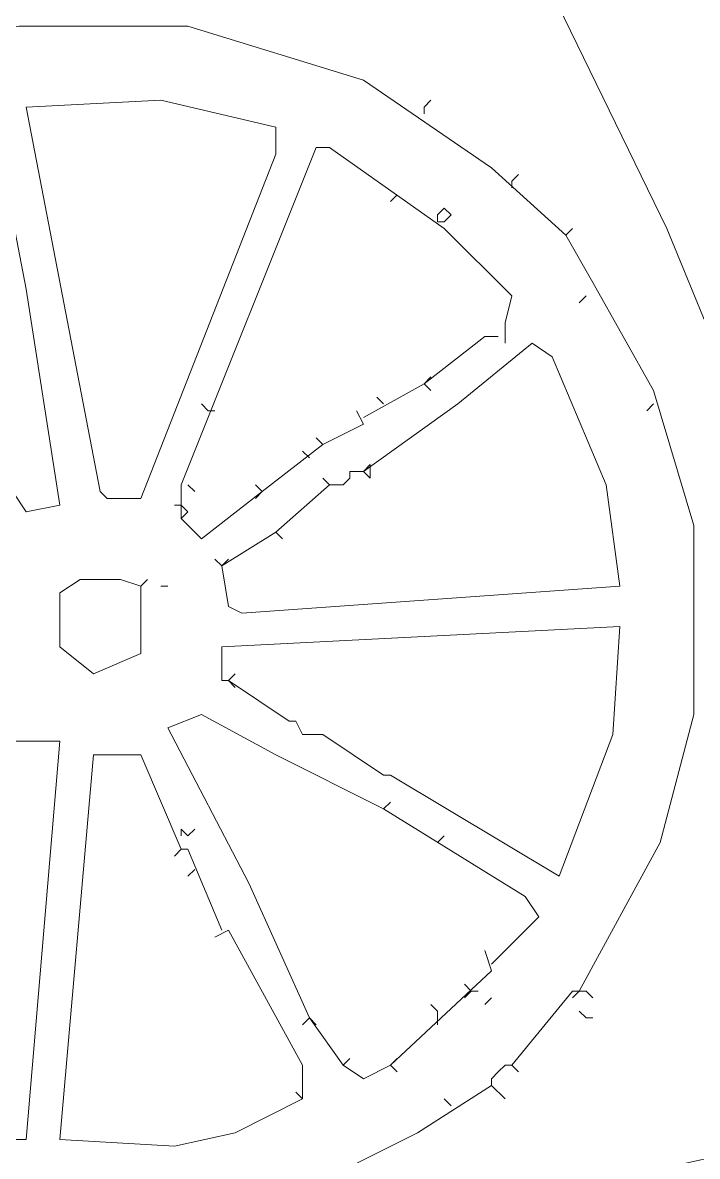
# Model space of a CAD drawing. Header units: millimetres. Extents: x -91 to 120, y -182 to 176.
# Drawn here: x 5.2 to 40.1, y -135.8 to -77.2 of the extents above; entities that cross this region are included whole.
import ezdxf

# ---------------------------------------------------------------- set-up
doc = ezdxf.new("R2010")
doc.units = ezdxf.units.MM
doc.header["$MEASUREMENT"] = 0
doc.layers.add('Katman 1', color=7, linetype='Continuous')

msp = doc.modelspace()

# ---------------------------------------------------------------- linework, layer by layer
at = {"layer": 'Katman 1', "lineweight": 9}
for points, knots in [([(60.1428, -132.5137), (60.1428, -132.5137), (59.7939, -130.0718), (59.7939, -130.0718), (59.7939, -130.0718), (59.7939, -130.0718), (65.3753, -127.6299), (65.3753, -127.6299), (65.3753, -127.6299), (65.3753, -127.6299), (65.7242, -124.1416), (65.7242, -124.1416), (65.7242, -124.1416), (65.7242, -124.1416), (67.8172, -122.0485), (67.8172, -122.0485), (67.8172, -122.0485), (67.8172, -122.0485), (77.2358, -120.6532), (77.2358, -120.6532), (77.2358, -120.6532), (77.2358, -120.6532), (78.98, -119.2579), (78.98, -119.2579), (78.98, -119.2579), (78.98, -119.2579), (78.2823, -114.723), (78.2823, -114.723), (78.2823, -114.723), (78.2823, -114.723), (73.3986, -102.1648), (73.3986, -102.1648), (73.3986, -102.1648), (73.3986, -102.1648), (74.7939, -101.4672), (74.7939, -101.4672), (74.7939, -101.4672), (74.7939, -101.4672), (73.3986, -96.5834), (73.3986, -96.5834), (73.3986, -96.5834), (73.3986, -96.5834), (71.6544, -92.3974), (71.6544, -92.3974), (71.6544, -92.3974), (71.6544, -92.3974), (69.5614, -92.3974), (69.5614, -92.3974), (69.5614, -92.3974), (69.5614, -92.3974), (68.166, -88.5602), (68.166, -88.5602), (68.166, -88.5602), (68.166, -88.5602), (60.8404, -90.6532), (60.8404, -90.6532), (60.8404, -90.6532), (60.8404, -90.6532), (59.7939, -87.1648), (59.7939, -87.1648), (59.7939, -87.1648), (59.7939, -87.1648), (66.4218, -85.0718), (66.4218, -85.0718), (66.4218, -85.0718), (66.4218, -85.0718), (65.0265, -80.5369), (65.0265, -80.5369), (65.0265, -80.5369), (65.0265, -80.5369), (66.7707, -79.8393), (66.7707, -79.8393), (66.7707, -79.8393), (66.7707, -79.8393), (63.2823, -70.7695), (63.2823, -70.7695), (63.2823, -70.7695), (63.2823, -70.7695), (61.1893, -70.7695), (61.1893, -70.7695), (61.1893, -70.7695), (61.1893, -70.7695), (55.6079, -56.4672), (55.6079, -56.4672), (55.6079, -56.4672), (55.6079, -56.4672), (53.5149, -54.723), (53.5149, -54.723), (53.5149, -54.723), (53.5149, -54.723), (49.6777, -55.0718), (49.6777, -55.0718), (49.6777, -55.0718), (49.6777, -55.0718), (43.3986, -58.5602), (43.3986, -58.5602), (43.3986, -58.5602), (43.3986, -58.5602), (40.259, -58.5602), (40.259, -58.5602), (40.259, -58.5602), (40.259, -58.5602), (38.5149, -57.5137), (38.5149, -57.5137), (38.5149, -57.5137), (38.5149, -57.5137), (35.0265, -58.2113), (35.0265, -58.2113), (35.0265, -58.2113), (35.0265, -58.2113), (32.5846, -59.2578), (32.5846, -59.2578), (32.5846, -59.2578), (32.5846, -59.2578), (31.5381, -57.8625), (31.5381, -57.8625), (31.5381, -57.8625), (31.5381, -57.8625), (30.8404, -55.7695), (30.8404, -55.7695), (30.8404, -55.7695), (30.8404, -55.7695), (28.7474, -55.7695), (28.7474, -55.7695), (28.7474, -55.7695), (28.7474, -55.7695), (28.7474, -54.3741), (28.7474, -54.3741), (28.7474, -54.3741), (28.7474, -54.3741), (29.7939, -53.6765), (29.7939, -53.6765), (29.7939, -53.6765), (29.7939, -53.6765), (29.0963, -51.9323), (29.0963, -51.9323), (29.0963, -51.9323), (29.0963, -51.9323), (26.3056, -51.5834), (26.3056, -51.5834)], [0, 0, 0, 0, 0.0277778, 0.0277778, 0.0277778, 0.0277778, 0.0555556, 0.0555556, 0.0555556, 0.0555556, 0.0833333, 0.0833333, 0.0833333, 0.0833333, 0.1111111, 0.1111111, 0.1111111, 0.1111111, 0.1388889, 0.1388889, 0.1388889, 0.1388889, 0.1666667, 0.1666667, 0.1666667, 0.1666667, 0.1944444, 0.1944444, 0.1944444, 0.1944444, 0.2222222, 0.2222222, 0.2222222, 0.2222222, 0.25, 0.25, 0.25, 0.25, 0.2777778, 0.2777778, 0.2777778, 0.2777778, 0.3055556, 0.3055556, 0.3055556, 0.3055556, 0.3333333, 0.3333333, 0.3333333, 0.3333333, 0.3611111, 0.3611111, 0.3611111, 0.3611111, 0.3888889, 0.3888889, 0.3888889, 0.3888889, 0.4166667, 0.4166667, 0.4166667, 0.4166667, 0.4444444, 0.4444444, 0.4444444, 0.4444444, 0.4722222, 0.4722222, 0.4722222, 0.4722222, 0.5, 0.5, 0.5, 0.5, 0.5277778, 0.5277778, 0.5277778, 0.5277778, 0.5555556, 0.5555556, 0.5555556, 0.5555556, 0.5833333, 0.5833333, 0.5833333, 0.5833333, 0.6111111, 0.6111111, 0.6111111, 0.6111111, 0.6388889, 0.6388889, 0.6388889, 0.6388889, 0.6666667, 0.6666667, 0.6666667, 0.6666667, 0.6944444, 0.6944444, 0.6944444, 0.6944444, 0.7222222, 0.7222222, 0.7222222, 0.7222222, 0.75, 0.75, 0.75, 0.75, 0.7777778, 0.7777778, 0.7777778, 0.7777778, 0.8055556, 0.8055556, 0.8055556, 0.8055556, 0.8333333, 0.8333333, 0.8333333, 0.8333333, 0.8611111, 0.8611111, 0.8611111, 0.8611111, 0.8888889, 0.8888889, 0.8888889, 0.8888889, 0.9166667, 0.9166667, 0.9166667, 0.9166667, 0.9444444, 0.9444444, 0.9444444, 0.9444444, 1, 1, 1, 1]), ([(60.1428, -132.5137), (60.1428, -132.5137), (60.4916, -132.5137), (60.4916, -132.5137), (60.4916, -132.5137), (60.4916, -132.5137), (60.4916, -134.2579), (60.4916, -134.2579), (60.4916, -134.2579), (60.4916, -134.2579), (59.0963, -134.9555), (59.0963, -134.9555), (59.0963, -134.9555), (59.0963, -134.9555), (59.7939, -136.3509), (59.7939, -136.3509), (59.7939, -136.3509), (59.7939, -136.3509), (61.8869, -136.002), (61.8869, -136.002), (61.8869, -136.002), (61.8869, -136.002), (61.5381, -138.7927), (61.5381, -138.7927), (61.5381, -138.7927), (61.5381, -138.7927), (59.0963, -139.4904), (59.0963, -139.4904), (59.0963, -139.4904), (59.0963, -139.4904), (55.9567, -132.8625), (55.9567, -132.8625), (55.9567, -132.8625), (55.9567, -132.8625), (55.9567, -131.816), (55.9567, -131.816), (55.9567, -131.816), (55.9567, -131.816), (51.4218, -132.8625), (51.4218, -132.8625), (51.4218, -132.8625), (51.4218, -132.8625), (48.98, -118.909), (48.98, -118.909), (48.98, -118.909), (48.98, -118.909), (44.0962, -101.4672), (44.0962, -101.4672), (44.0962, -101.4672), (44.0962, -101.4672), (38.5149, -87.8625), (38.5149, -87.8625), (38.5149, -87.8625), (38.5149, -87.8625), (31.5381, -73.5602), (31.5381, -73.5602), (31.5381, -73.5602), (31.5381, -73.5602), (30.4916, -72.1648), (30.4916, -72.1648), (30.4916, -72.1648), (30.4916, -72.1648), (24.5614, -62.3974), (24.5614, -62.3974), (24.5614, -62.3974), (24.5614, -62.3974), (28.0498, -61.002), (28.0498, -61.002), (28.0498, -61.002), (28.0498, -61.002), (27.0032, -57.1648), (27.0032, -57.1648), (27.0032, -57.1648), (27.0032, -57.1648), (25.259, -52.2811), (25.259, -52.2811)], [0, 0, 0, 0, 0.05, 0.05, 0.05, 0.05, 0.1, 0.1, 0.1, 0.1, 0.15, 0.15, 0.15, 0.15, 0.2, 0.2, 0.2, 0.2, 0.25, 0.25, 0.25, 0.25, 0.3, 0.3, 0.3, 0.3, 0.35, 0.35, 0.35, 0.35, 0.4, 0.4, 0.4, 0.4, 0.45, 0.45, 0.45, 0.45, 0.5, 0.5, 0.5, 0.5, 0.55, 0.55, 0.55, 0.55, 0.6, 0.6, 0.6, 0.6, 0.65, 0.65, 0.65, 0.65, 0.7, 0.7, 0.7, 0.7, 0.75, 0.75, 0.75, 0.75, 0.8, 0.8, 0.8, 0.8, 0.85, 0.85, 0.85, 0.85, 0.9, 0.9, 0.9, 0.9, 1, 1, 1, 1]), ([(-17.6479, -123.4439), (-17.6479, -123.4439), (-20.0898, -119.2579), (-20.0898, -119.2579), (-20.0898, -119.2579), (-20.0898, -119.2579), (-21.834, -112.6299), (-21.834, -112.6299), (-21.834, -112.6299), (-21.834, -112.6299), (-21.4851, -101.816), (-21.4851, -101.816), (-21.4851, -101.816), (-21.4851, -101.816), (-19.3921, -95.8858), (-19.3921, -95.8858), (-19.3921, -95.8858), (-19.3921, -95.8858), (-16.6014, -91.002), (-16.6014, -91.002), (-16.6014, -91.002), (-16.6014, -91.002), (-12.0665, -85.4206), (-12.0665, -85.4206), (-12.0665, -85.4206), (-12.0665, -85.4206), (-6.4851, -81.2346), (-6.4851, -81.2346), (-6.4851, -81.2346), (-6.4851, -81.2346), (1.1893, -78.0951), (1.1893, -78.0951), (1.1893, -78.0951), (1.1893, -78.0951), (5.0265, -77.3974), (5.0265, -77.3974), (5.0265, -77.3974), (5.0265, -77.3974), (13.7474, -77.3974), (13.7474, -77.3974), (13.7474, -77.3974), (13.7474, -77.3974), (22.8172, -80.1881), (22.8172, -80.1881), (22.8172, -80.1881), (22.8172, -80.1881), (29.4451, -84.723), (29.4451, -84.723), (29.4451, -84.723), (29.4451, -84.723), (33.2823, -88.2113), (33.2823, -88.2113)], [0, 0, 0, 0, 0.0714286, 0.0714286, 0.0714286, 0.0714286, 0.1428571, 0.1428571, 0.1428571, 0.1428571, 0.2142857, 0.2142857, 0.2142857, 0.2142857, 0.2857143, 0.2857143, 0.2857143, 0.2857143, 0.3571429, 0.3571429, 0.3571429, 0.3571429, 0.4285714, 0.4285714, 0.4285714, 0.4285714, 0.5, 0.5, 0.5, 0.5, 0.5714286, 0.5714286, 0.5714286, 0.5714286, 0.6428571, 0.6428571, 0.6428571, 0.6428571, 0.7142857, 0.7142857, 0.7142857, 0.7142857, 0.7857143, 0.7857143, 0.7857143, 0.7857143, 0.8571429, 0.8571429, 0.8571429, 0.8571429, 1, 1, 1, 1]), ([(9.5614, -101.816), (9.5614, -101.816), (11.3056, -101.816), (11.3056, -101.816), (11.3056, -101.816), (11.3056, -101.816), (18.2823, -84.0253), (18.2823, -84.0253), (18.2823, -84.0253), (18.2823, -84.0253), (18.2823, -82.6299), (18.2823, -82.6299), (18.2823, -82.6299), (18.2823, -82.6299), (12.3521, -81.2346), (12.3521, -81.2346), (12.3521, -81.2346), (12.3521, -81.2346), (5.3753, -81.5834), (5.3753, -81.5834), (5.3753, -81.5834), (5.3753, -81.5834), (9.2125, -101.4672), (9.2125, -101.4672), (9.2125, -101.4672), (9.2125, -101.4672), (9.5614, -101.816), (9.5614, -101.816)], [0, 0, 0, 0, 0.125, 0.125, 0.125, 0.125, 0.25, 0.25, 0.25, 0.25, 0.375, 0.375, 0.375, 0.375, 0.5, 0.5, 0.5, 0.5, 0.625, 0.625, 0.625, 0.625, 0.75, 0.75, 0.75, 0.75, 1, 1, 1, 1]), ([(25.9567, -81.9323), (25.9567, -81.9323), (25.9567, -81.5834), (25.9567, -81.5834), (25.9567, -81.5834), (25.9567, -81.5834), (26.3056, -81.2346), (26.3056, -81.2346)], [0, 0, 0, 0, 0.3333333, 0.3333333, 0.3333333, 0.3333333, 1, 1, 1, 1]), ([(3.98, -100.4206), (3.98, -100.4206), (5.3753, -102.5137), (5.3753, -102.5137), (5.3753, -102.5137), (5.3753, -102.5137), (7.1195, -102.1648), (7.1195, -102.1648), (7.1195, -102.1648), (7.1195, -102.1648), (5.3753, -91.002), (5.3753, -91.002), (5.3753, -91.002), (5.3753, -91.002), (3.6311, -81.9323), (3.6311, -81.9323), (3.6311, -81.9323), (3.6311, -81.9323), (-2.6479, -83.6765), (-2.6479, -83.6765), (-2.6479, -83.6765), (-2.6479, -83.6765), (-8.2293, -87.5137), (-8.2293, -87.5137), (-8.2293, -87.5137), (-8.2293, -87.5137), (-6.834, -89.6067), (-6.834, -89.6067), (-6.834, -89.6067), (-6.834, -89.6067), (-6.4851, -89.6067), (-6.4851, -89.6067), (-6.4851, -89.6067), (-6.4851, -89.6067), (-6.4851, -91.002), (-6.4851, -91.002)], [0, 0, 0, 0, 0.1, 0.1, 0.1, 0.1, 0.2, 0.2, 0.2, 0.2, 0.3, 0.3, 0.3, 0.3, 0.4, 0.4, 0.4, 0.4, 0.5, 0.5, 0.5, 0.5, 0.6, 0.6, 0.6, 0.6, 0.7, 0.7, 0.7, 0.7, 0.8, 0.8, 0.8, 0.8, 1, 1, 1, 1]), ([(13.3986, -102.8625), (13.3986, -102.8625), (13.3986, -101.1183), (13.3986, -101.1183), (13.3986, -101.1183), (13.3986, -101.1183), (20.3753, -83.6765), (20.3753, -83.6765), (20.3753, -83.6765), (20.3753, -83.6765), (21.073, -83.6765), (21.073, -83.6765), (21.073, -83.6765), (21.073, -83.6765), (27.0032, -87.8625), (27.0032, -87.8625), (27.0032, -87.8625), (27.0032, -87.8625), (30.4916, -91.3509), (30.4916, -91.3509), (30.4916, -91.3509), (30.4916, -91.3509), (30.1428, -92.7462), (30.1428, -92.7462), (30.1428, -92.7462), (30.1428, -92.7462), (30.1428, -93.7927), (30.1428, -93.7927)], [0, 0, 0, 0, 0.125, 0.125, 0.125, 0.125, 0.25, 0.25, 0.25, 0.25, 0.375, 0.375, 0.375, 0.375, 0.5, 0.5, 0.5, 0.5, 0.625, 0.625, 0.625, 0.625, 0.75, 0.75, 0.75, 0.75, 1, 1, 1, 1]), ([(27.0032, -87.5137), (27.0032, -87.5137), (27.3521, -87.1648), (27.3521, -87.1648), (27.3521, -87.1648), (27.3521, -87.1648), (27.0032, -86.816), (27.0032, -86.816), (27.0032, -86.816), (27.0032, -86.816), (26.6544, -87.1648), (26.6544, -87.1648)], [0, 0, 0, 0, 0.25, 0.25, 0.25, 0.25, 0.5, 0.5, 0.5, 0.5, 1, 1, 1, 1]), ([(27.0032, -87.5137), (27.0032, -87.5137), (26.6544, -87.5137), (26.6544, -87.5137), (26.6544, -87.5137), (26.6544, -87.5137), (26.6544, -87.1648), (26.6544, -87.1648)], [0, 0, 0, 0, 0.3333333, 0.3333333, 0.3333333, 0.3333333, 1, 1, 1, 1]), ([(33.98, -127.2811), (33.98, -127.2811), (38.166, -119.6067), (38.166, -119.6067), (38.166, -119.6067), (38.166, -119.6067), (39.9102, -112.9788), (39.9102, -112.9788), (39.9102, -112.9788), (39.9102, -112.9788), (39.9102, -103.2113), (39.9102, -103.2113), (39.9102, -103.2113), (39.9102, -103.2113), (37.8172, -96.2346), (37.8172, -96.2346), (37.8172, -96.2346), (37.8172, -96.2346), (34.6776, -90.6532), (34.6776, -90.6532), (34.6776, -90.6532), (34.6776, -90.6532), (33.2823, -88.2113), (33.2823, -88.2113), (33.2823, -88.2113), (33.2823, -88.2113), (33.6311, -87.8625), (33.6311, -87.8625)], [0, 0, 0, 0, 0.125, 0.125, 0.125, 0.125, 0.25, 0.25, 0.25, 0.25, 0.375, 0.375, 0.375, 0.375, 0.5, 0.5, 0.5, 0.5, 0.625, 0.625, 0.625, 0.625, 0.75, 0.75, 0.75, 0.75, 1, 1, 1, 1]), ([(25.9567, -95.8858), (25.9567, -95.8858), (29.0963, -93.4439), (29.0963, -93.4439), (29.0963, -93.4439), (29.0963, -93.4439), (29.7939, -93.4439), (29.7939, -93.4439)], [0, 0, 0, 0, 0.3333333, 0.3333333, 0.3333333, 0.3333333, 1, 1, 1, 1]), ([(15.4916, -105.3044), (15.4916, -105.3044), (15.8404, -107.3974), (15.8404, -107.3974), (15.8404, -107.3974), (15.8404, -107.3974), (16.5381, -107.7462), (16.5381, -107.7462), (16.5381, -107.7462), (16.5381, -107.7462), (36.073, -106.3509), (36.073, -106.3509), (36.073, -106.3509), (36.073, -106.3509), (35.3753, -101.1183), (35.3753, -101.1183), (35.3753, -101.1183), (35.3753, -101.1183), (32.5846, -94.4904), (32.5846, -94.4904), (32.5846, -94.4904), (32.5846, -94.4904), (31.5381, -93.7927), (31.5381, -93.7927), (31.5381, -93.7927), (31.5381, -93.7927), (27.7009, -96.9323), (27.7009, -96.9323), (27.7009, -96.9323), (27.7009, -96.9323), (22.8172, -100.4206), (22.8172, -100.4206), (22.8172, -100.4206), (22.8172, -100.4206), (23.166, -100.7695), (23.166, -100.7695), (23.166, -100.7695), (23.166, -100.7695), (23.166, -100.0718), (23.166, -100.0718), (23.166, -100.0718), (23.166, -100.0718), (22.8172, -100.4206), (22.8172, -100.4206)], [0, 0, 0, 0, 0.0833333, 0.0833333, 0.0833333, 0.0833333, 0.1666667, 0.1666667, 0.1666667, 0.1666667, 0.25, 0.25, 0.25, 0.25, 0.3333333, 0.3333333, 0.3333333, 0.3333333, 0.4166667, 0.4166667, 0.4166667, 0.4166667, 0.5, 0.5, 0.5, 0.5, 0.5833333, 0.5833333, 0.5833333, 0.5833333, 0.6666667, 0.6666667, 0.6666667, 0.6666667, 0.75, 0.75, 0.75, 0.75, 0.8333333, 0.8333333, 0.8333333, 0.8333333, 1, 1, 1, 1]), ([(22.8172, -97.63), (22.8172, -97.63), (25.9567, -95.8858), (25.9567, -95.8858), (25.9567, -95.8858), (25.9567, -95.8858), (26.3056, -96.2346), (26.3056, -96.2346)], [0, 0, 0, 0, 0.3333333, 0.3333333, 0.3333333, 0.3333333, 1, 1, 1, 1]), ([(20.7242, -99.0253), (20.7242, -99.0253), (22.8172, -97.9788), (22.8172, -97.9788), (22.8172, -97.9788), (22.8172, -97.9788), (22.4683, -97.2811), (22.4683, -97.2811)], [0, 0, 0, 0, 0.3333333, 0.3333333, 0.3333333, 0.3333333, 1, 1, 1, 1]), ([(17.5846, -101.4672), (17.5846, -101.4672), (20.7242, -99.0253), (20.7242, -99.0253), (20.7242, -99.0253), (20.7242, -99.0253), (20.3753, -98.6765), (20.3753, -98.6765)], [0, 0, 0, 0, 0.3333333, 0.3333333, 0.3333333, 0.3333333, 1, 1, 1, 1]), ([(18.2823, -103.5602), (18.2823, -103.5602), (21.073, -101.1183), (21.073, -101.1183), (21.073, -101.1183), (21.073, -101.1183), (20.7242, -100.7695), (20.7242, -100.7695)], [0, 0, 0, 0, 0.3333333, 0.3333333, 0.3333333, 0.3333333, 1, 1, 1, 1]), ([(21.073, -101.1183), (21.073, -101.1183), (21.7707, -101.1183), (21.7707, -101.1183), (21.7707, -101.1183), (21.7707, -101.1183), (22.1195, -100.7695), (22.1195, -100.7695), (22.1195, -100.7695), (22.1195, -100.7695), (22.1195, -100.4206), (22.1195, -100.4206), (22.1195, -100.4206), (22.1195, -100.4206), (22.8172, -100.4206), (22.8172, -100.4206)], [0, 0, 0, 0, 0.2, 0.2, 0.2, 0.2, 0.4, 0.4, 0.4, 0.4, 0.6, 0.6, 0.6, 0.6, 1, 1, 1, 1]), ([(13.3986, -102.8625), (13.3986, -102.8625), (14.4451, -103.909), (14.4451, -103.909), (14.4451, -103.909), (14.4451, -103.909), (17.5846, -101.4672), (17.5846, -101.4672), (17.5846, -101.4672), (17.5846, -101.4672), (17.2358, -101.1183), (17.2358, -101.1183)], [0, 0, 0, 0, 0.25, 0.25, 0.25, 0.25, 0.5, 0.5, 0.5, 0.5, 1, 1, 1, 1]), ([(13.3986, -102.8625), (13.3986, -102.8625), (13.7474, -102.5137), (13.7474, -102.5137), (13.7474, -102.5137), (13.7474, -102.5137), (13.3986, -102.1648), (13.3986, -102.1648), (13.3986, -102.1648), (13.3986, -102.1648), (13.0497, -102.1648), (13.0497, -102.1648)], [0, 0, 0, 0, 0.25, 0.25, 0.25, 0.25, 0.5, 0.5, 0.5, 0.5, 1, 1, 1, 1]), ([(15.4916, -105.3044), (15.4916, -105.3044), (18.2823, -103.5602), (18.2823, -103.5602), (18.2823, -103.5602), (18.2823, -103.5602), (18.6311, -103.909), (18.6311, -103.909)], [0, 0, 0, 0, 0.3333333, 0.3333333, 0.3333333, 0.3333333, 1, 1, 1, 1]), ([(11.3056, -106.3509), (11.3056, -106.3509), (11.3056, -109.8392), (11.3056, -109.8392), (11.3056, -109.8392), (11.3056, -109.8392), (8.8637, -110.8858), (8.8637, -110.8858), (8.8637, -110.8858), (8.8637, -110.8858), (7.1195, -109.4904), (7.1195, -109.4904), (7.1195, -109.4904), (7.1195, -109.4904), (7.1195, -106.6997), (7.1195, -106.6997), (7.1195, -106.6997), (7.1195, -106.6997), (8.166, -106.002), (8.166, -106.002), (8.166, -106.002), (8.166, -106.002), (10.2591, -106.002), (10.2591, -106.002), (10.2591, -106.002), (10.2591, -106.002), (11.3056, -106.3509), (11.3056, -106.3509), (11.3056, -106.3509), (11.3056, -106.3509), (11.6544, -106.002), (11.6544, -106.002)], [0, 0, 0, 0, 0.1111111, 0.1111111, 0.1111111, 0.1111111, 0.2222222, 0.2222222, 0.2222222, 0.2222222, 0.3333333, 0.3333333, 0.3333333, 0.3333333, 0.4444444, 0.4444444, 0.4444444, 0.4444444, 0.5555556, 0.5555556, 0.5555556, 0.5555556, 0.6666667, 0.6666667, 0.6666667, 0.6666667, 0.7777778, 0.7777778, 0.7777778, 0.7777778, 1, 1, 1, 1]), ([(15.8404, -111.2346), (15.8404, -111.2346), (18.98, -113.3276), (18.98, -113.3276), (18.98, -113.3276), (18.98, -113.3276), (19.3288, -113.3276), (19.3288, -113.3276), (19.3288, -113.3276), (19.3288, -113.3276), (19.6777, -114.0253), (19.6777, -114.0253), (19.6777, -114.0253), (19.6777, -114.0253), (20.7242, -114.0253), (20.7242, -114.0253), (20.7242, -114.0253), (20.7242, -114.0253), (23.8637, -116.1183), (23.8637, -116.1183), (23.8637, -116.1183), (23.8637, -116.1183), (24.2125, -116.1183), (24.2125, -116.1183), (24.2125, -116.1183), (24.2125, -116.1183), (32.9335, -121.3509), (32.9335, -121.3509), (32.9335, -121.3509), (32.9335, -121.3509), (35.7242, -114.0253), (35.7242, -114.0253), (35.7242, -114.0253), (35.7242, -114.0253), (36.073, -108.4439), (36.073, -108.4439), (36.073, -108.4439), (36.073, -108.4439), (15.4916, -109.4904), (15.4916, -109.4904), (15.4916, -109.4904), (15.4916, -109.4904), (15.4916, -111.2346), (15.4916, -111.2346), (15.4916, -111.2346), (15.4916, -111.2346), (15.8404, -111.2346), (15.8404, -111.2346), (15.8404, -111.2346), (15.8404, -111.2346), (16.1893, -111.5834), (16.1893, -111.5834)], [0, 0, 0, 0, 0.0714286, 0.0714286, 0.0714286, 0.0714286, 0.1428571, 0.1428571, 0.1428571, 0.1428571, 0.2142857, 0.2142857, 0.2142857, 0.2142857, 0.2857143, 0.2857143, 0.2857143, 0.2857143, 0.3571429, 0.3571429, 0.3571429, 0.3571429, 0.4285714, 0.4285714, 0.4285714, 0.4285714, 0.5, 0.5, 0.5, 0.5, 0.5714286, 0.5714286, 0.5714286, 0.5714286, 0.6428571, 0.6428571, 0.6428571, 0.6428571, 0.7142857, 0.7142857, 0.7142857, 0.7142857, 0.7857143, 0.7857143, 0.7857143, 0.7857143, 0.8571429, 0.8571429, 0.8571429, 0.8571429, 1, 1, 1, 1]), ([(20.0265, -128.6765), (20.0265, -128.6765), (16.8869, -121.6997), (16.8869, -121.6997), (16.8869, -121.6997), (16.8869, -121.6997), (12.7009, -113.6764), (12.7009, -113.6764), (12.7009, -113.6764), (12.7009, -113.6764), (14.4451, -112.9788), (14.4451, -112.9788), (14.4451, -112.9788), (14.4451, -112.9788), (18.2823, -115.0718), (18.2823, -115.0718), (18.2823, -115.0718), (18.2823, -115.0718), (23.8637, -117.8625), (23.8637, -117.8625), (23.8637, -117.8625), (23.8637, -117.8625), (24.2125, -117.5137), (24.2125, -117.5137)], [0, 0, 0, 0, 0.1428571, 0.1428571, 0.1428571, 0.1428571, 0.2857143, 0.2857143, 0.2857143, 0.2857143, 0.4285714, 0.4285714, 0.4285714, 0.4285714, 0.5714286, 0.5714286, 0.5714286, 0.5714286, 0.7142857, 0.7142857, 0.7142857, 0.7142857, 1, 1, 1, 1]), ([(-4.3921, -125.8858), (-4.3921, -125.8858), (-6.834, -130.0718), (-6.834, -130.0718), (-6.834, -130.0718), (-6.834, -130.0718), (-2.2991, -132.8625), (-2.2991, -132.8625), (-2.2991, -132.8625), (-2.2991, -132.8625), (-1.9503, -132.8625), (-1.9503, -132.8625), (-1.9503, -132.8625), (-1.9503, -132.8625), (3.2823, -134.9555), (3.2823, -134.9555), (3.2823, -134.9555), (3.2823, -134.9555), (5.3753, -134.9555), (5.3753, -134.9555), (5.3753, -134.9555), (5.3753, -134.9555), (7.1195, -114.3741), (7.1195, -114.3741), (7.1195, -114.3741), (7.1195, -114.3741), (4.6776, -114.3741), (4.6776, -114.3741), (4.6776, -114.3741), (4.6776, -114.3741), (0.8404, -119.9555), (0.8404, -119.9555)], [0, 0, 0, 0, 0.1111111, 0.1111111, 0.1111111, 0.1111111, 0.2222222, 0.2222222, 0.2222222, 0.2222222, 0.3333333, 0.3333333, 0.3333333, 0.3333333, 0.4444444, 0.4444444, 0.4444444, 0.4444444, 0.5555556, 0.5555556, 0.5555556, 0.5555556, 0.6666667, 0.6666667, 0.6666667, 0.6666667, 0.7777778, 0.7777778, 0.7777778, 0.7777778, 1, 1, 1, 1]), ([(19.6777, -132.8625), (19.6777, -132.8625), (16.1893, -134.6067), (16.1893, -134.6067), (16.1893, -134.6067), (16.1893, -134.6067), (13.0497, -135.3044), (13.0497, -135.3044), (13.0497, -135.3044), (13.0497, -135.3044), (7.1195, -134.9555), (7.1195, -134.9555), (7.1195, -134.9555), (7.1195, -134.9555), (8.8637, -115.0718), (8.8637, -115.0718), (8.8637, -115.0718), (8.8637, -115.0718), (11.3056, -115.0718), (11.3056, -115.0718), (11.3056, -115.0718), (11.3056, -115.0718), (13.3986, -119.9555), (13.3986, -119.9555), (13.3986, -119.9555), (13.3986, -119.9555), (13.0497, -120.3044), (13.0497, -120.3044)], [0, 0, 0, 0, 0.125, 0.125, 0.125, 0.125, 0.25, 0.25, 0.25, 0.25, 0.375, 0.375, 0.375, 0.375, 0.5, 0.5, 0.5, 0.5, 0.625, 0.625, 0.625, 0.625, 0.75, 0.75, 0.75, 0.75, 1, 1, 1, 1]), ([(29.4451, -125.8858), (29.4451, -125.8858), (31.887, -123.4439), (31.887, -123.4439), (31.887, -123.4439), (31.887, -123.4439), (31.1893, -122.3974), (31.1893, -122.3974), (31.1893, -122.3974), (31.1893, -122.3974), (23.8637, -117.8625), (23.8637, -117.8625)], [0, 0, 0, 0, 0.25, 0.25, 0.25, 0.25, 0.5, 0.5, 0.5, 0.5, 1, 1, 1, 1]), ([(13.3986, -119.2579), (13.3986, -119.2579), (13.3986, -118.909), (13.3986, -118.909), (13.3986, -118.909), (13.3986, -118.909), (13.7474, -119.2579), (13.7474, -119.2579), (13.7474, -119.2579), (13.7474, -119.2579), (14.0963, -118.909), (14.0963, -118.909)], [0, 0, 0, 0, 0.25, 0.25, 0.25, 0.25, 0.5, 0.5, 0.5, 0.5, 1, 1, 1, 1]), ([(15.4916, -124.1416), (15.4916, -124.1416), (13.7474, -119.9555), (13.7474, -119.9555), (13.7474, -119.9555), (13.7474, -119.9555), (13.3986, -119.9555), (13.3986, -119.9555)], [0, 0, 0, 0, 0.3333333, 0.3333333, 0.3333333, 0.3333333, 1, 1, 1, 1]), ([(19.6777, -132.8625), (19.6777, -132.8625), (19.6777, -131.1183), (19.6777, -131.1183), (19.6777, -131.1183), (19.6777, -131.1183), (15.8404, -124.1416), (15.8404, -124.1416), (15.8404, -124.1416), (15.8404, -124.1416), (15.1428, -124.4904), (15.1428, -124.4904)], [0, 0, 0, 0, 0.25, 0.25, 0.25, 0.25, 0.5, 0.5, 0.5, 0.5, 1, 1, 1, 1]), ([(24.2125, -131.1183), (24.2125, -131.1183), (29.4451, -126.2346), (29.4451, -126.2346), (29.4451, -126.2346), (29.4451, -126.2346), (29.0963, -125.1881), (29.0963, -125.1881)], [0, 0, 0, 0, 0.3333333, 0.3333333, 0.3333333, 0.3333333, 1, 1, 1, 1]), ([(30.4916, -131.1183), (30.4916, -131.1183), (33.6311, -127.2811), (33.6311, -127.2811), (33.6311, -127.2811), (33.6311, -127.2811), (34.3288, -127.2811), (34.3288, -127.2811), (34.3288, -127.2811), (34.3288, -127.2811), (34.6776, -127.6299), (34.6776, -127.6299)], [0, 0, 0, 0, 0.25, 0.25, 0.25, 0.25, 0.5, 0.5, 0.5, 0.5, 1, 1, 1, 1]), ([(26.6544, -128.6765), (26.6544, -128.6765), (26.6544, -128.3276), (26.6544, -128.3276), (26.6544, -128.3276), (26.6544, -128.3276), (26.3056, -127.9788), (26.3056, -127.9788)], [0, 0, 0, 0, 0.3333333, 0.3333333, 0.3333333, 0.3333333, 1, 1, 1, 1]), ([(21.7707, -131.1183), (21.7707, -131.1183), (20.0265, -128.6765), (20.0265, -128.6765), (20.0265, -128.6765), (20.0265, -128.6765), (19.6777, -129.0253), (19.6777, -129.0253)], [0, 0, 0, 0, 0.3333333, 0.3333333, 0.3333333, 0.3333333, 1, 1, 1, 1]), ([(21.7707, -131.1183), (21.7707, -131.1183), (22.8172, -131.816), (22.8172, -131.816), (22.8172, -131.816), (22.8172, -131.816), (24.2125, -131.1183), (24.2125, -131.1183), (24.2125, -131.1183), (24.2125, -131.1183), (24.5614, -131.4671), (24.5614, -131.4671)], [0, 0, 0, 0, 0.25, 0.25, 0.25, 0.25, 0.5, 0.5, 0.5, 0.5, 1, 1, 1, 1]), ([(29.4451, -132.1648), (29.4451, -132.1648), (29.4451, -131.816), (29.4451, -131.816), (29.4451, -131.816), (29.4451, -131.816), (29.7939, -131.4671), (29.7939, -131.4671), (29.7939, -131.4671), (29.7939, -131.4671), (30.1428, -131.1183), (30.1428, -131.1183), (30.1428, -131.1183), (30.1428, -131.1183), (30.4916, -131.1183), (30.4916, -131.1183), (30.4916, -131.1183), (30.4916, -131.1183), (30.8404, -131.4671), (30.8404, -131.4671)], [0, 0, 0, 0, 0.1666667, 0.1666667, 0.1666667, 0.1666667, 0.3333333, 0.3333333, 0.3333333, 0.3333333, 0.5, 0.5, 0.5, 0.5, 0.6666667, 0.6666667, 0.6666667, 0.6666667, 1, 1, 1, 1]), ([(-7.8805, -133.909), (-7.8805, -133.909), (-1.9503, -137.3974), (-1.9503, -137.3974), (-1.9503, -137.3974), (-1.9503, -137.3974), (-1.2526, -137.3974), (-1.2526, -137.3974), (-1.2526, -137.3974), (-1.2526, -137.3974), (4.3288, -139.1416), (4.3288, -139.1416), (4.3288, -139.1416), (4.3288, -139.1416), (6.4218, -139.1416), (6.4218, -139.1416), (6.4218, -139.1416), (6.4218, -139.1416), (11.6544, -139.4904), (11.6544, -139.4904), (11.6544, -139.4904), (11.6544, -139.4904), (20.0265, -137.3974), (20.0265, -137.3974), (20.0265, -137.3974), (20.0265, -137.3974), (25.6079, -134.6067), (25.6079, -134.6067), (25.6079, -134.6067), (25.6079, -134.6067), (29.4451, -132.1648), (29.4451, -132.1648), (29.4451, -132.1648), (29.4451, -132.1648), (30.1428, -132.8625), (30.1428, -132.8625)], [0, 0, 0, 0, 0.1, 0.1, 0.1, 0.1, 0.2, 0.2, 0.2, 0.2, 0.3, 0.3, 0.3, 0.3, 0.4, 0.4, 0.4, 0.4, 0.5, 0.5, 0.5, 0.5, 0.6, 0.6, 0.6, 0.6, 0.7, 0.7, 0.7, 0.7, 0.8, 0.8, 0.8, 0.8, 1, 1, 1, 1]), ([(30.8404, -149.6067), (30.8404, -149.6067), (33.2823, -148.909), (33.2823, -148.909), (33.2823, -148.909), (33.2823, -148.909), (35.0265, -154.8392), (35.0265, -154.8392), (35.0265, -154.8392), (35.0265, -154.8392), (45.8404, -150.3044), (45.8404, -150.3044), (45.8404, -150.3044), (45.8404, -150.3044), (56.3056, -149.9555), (56.3056, -149.9555), (56.3056, -149.9555), (56.3056, -149.9555), (57.3521, -148.909), (57.3521, -148.909), (57.3521, -148.909), (57.3521, -148.909), (57.3521, -143.6765), (57.3521, -143.6765), (57.3521, -143.6765), (57.3521, -143.6765), (54.2125, -137.0485), (54.2125, -137.0485), (54.2125, -137.0485), (54.2125, -137.0485), (51.073, -134.9555), (51.073, -134.9555), (51.073, -134.9555), (51.073, -134.9555), (40.259, -136.002), (40.259, -136.002), (40.259, -136.002), (40.259, -136.002), (20.0265, -140.5369), (20.0265, -140.5369), (20.0265, -140.5369), (20.0265, -140.5369), (12.0032, -143.3276), (12.0032, -143.3276), (12.0032, -143.3276), (12.0032, -143.3276), (12.0032, -143.6765), (12.0032, -143.6765)], [0, 0, 0, 0, 0.0769231, 0.0769231, 0.0769231, 0.0769231, 0.1538462, 0.1538462, 0.1538462, 0.1538462, 0.2307692, 0.2307692, 0.2307692, 0.2307692, 0.3076923, 0.3076923, 0.3076923, 0.3076923, 0.3846154, 0.3846154, 0.3846154, 0.3846154, 0.4615385, 0.4615385, 0.4615385, 0.4615385, 0.5384615, 0.5384615, 0.5384615, 0.5384615, 0.6153846, 0.6153846, 0.6153846, 0.6153846, 0.6923077, 0.6923077, 0.6923077, 0.6923077, 0.7692308, 0.7692308, 0.7692308, 0.7692308, 0.8461538, 0.8461538, 0.8461538, 0.8461538, 1, 1, 1, 1])]:
    msp.add_open_spline(points, degree=3, knots=knots, dxfattribs=at)
for points in [[(30.4916, -85.4206), (30.4916, -85.4206), (30.8404, -85.0718), (30.8404, -85.0718)], [(30.4916, -85.4206), (30.4916, -85.4206), (30.4916, -85.7695), (30.4916, -85.7695)], [(24.5614, -86.1183), (24.5614, -86.1183), (24.2125, -86.4671), (24.2125, -86.4671)], [(33.98, -91.6997), (33.98, -91.6997), (34.3288, -91.3509), (34.3288, -91.3509)], [(25.9567, -95.8858), (25.9567, -95.8858), (26.3056, -95.5369), (26.3056, -95.5369)], [(23.8637, -96.9323), (23.8637, -96.9323), (23.5149, -96.5834), (23.5149, -96.5834)], [(14.7939, -97.2811), (14.7939, -97.2811), (14.4451, -96.9323), (14.4451, -96.9323)], [(14.7939, -97.2811), (14.7939, -97.2811), (15.1428, -97.2811), (15.1428, -97.2811)], [(37.8172, -96.9323), (37.8172, -96.9323), (37.4684, -97.2811), (37.4684, -97.2811)], [(20.0265, -99.723), (20.0265, -99.723), (19.6777, -99.3741), (19.6777, -99.3741)], [(13.7474, -101.1183), (13.7474, -101.1183), (14.0963, -101.4672), (14.0963, -101.4672)], [(17.5846, -101.4672), (17.5846, -101.4672), (17.2358, -101.816), (17.2358, -101.816)], [(15.4916, -105.3044), (15.4916, -105.3044), (15.1428, -104.9555), (15.1428, -104.9555)], [(15.4916, -105.3044), (15.4916, -105.3044), (15.8404, -104.9555), (15.8404, -104.9555)], [(12.3521, -106.3509), (12.3521, -106.3509), (12.7009, -106.3509), (12.7009, -106.3509)], [(15.8404, -111.2346), (15.8404, -111.2346), (16.1893, -110.8858), (16.1893, -110.8858)], [(26.6544, -119.6067), (26.6544, -119.6067), (27.0032, -119.2579), (27.0032, -119.2579)], [(14.0963, -121.002), (14.0963, -121.002), (13.7474, -121.3509), (13.7474, -121.3509)], [(28.3986, -127.2811), (28.3986, -127.2811), (28.0498, -126.9323), (28.0498, -126.9323)], [(28.3986, -127.2811), (28.3986, -127.2811), (28.0498, -127.6299), (28.0498, -127.6299)], [(28.3986, -127.2811), (28.3986, -127.2811), (28.7474, -127.2811), (28.7474, -127.2811)], [(29.0963, -127.9788), (29.0963, -127.9788), (29.4451, -127.6299), (29.4451, -127.6299)], [(33.98, -127.2811), (33.98, -127.2811), (33.6311, -127.6299), (33.6311, -127.6299)], [(34.3288, -128.6765), (34.3288, -128.6765), (33.98, -128.3276), (33.98, -128.3276)], [(20.0265, -128.6765), (20.0265, -128.6765), (20.3753, -129.0253), (20.3753, -129.0253)], [(26.6544, -128.6765), (26.6544, -128.6765), (26.6544, -129.0253), (26.6544, -129.0253)], [(34.3288, -128.6765), (34.3288, -128.6765), (34.6776, -128.6765), (34.6776, -128.6765)], [(21.7707, -131.1183), (21.7707, -131.1183), (22.1195, -130.7695), (22.1195, -130.7695)], [(24.2125, -131.1183), (24.2125, -131.1183), (24.5614, -130.7695), (24.5614, -130.7695)], [(19.6777, -132.8625), (19.6777, -132.8625), (19.3288, -132.5137), (19.3288, -132.5137)], [(27.3521, -133.2113), (27.3521, -133.2113), (27.0032, -132.8625), (27.0032, -132.8625)]]:
    msp.add_open_spline(points, degree=3, dxfattribs=at)

doc.saveas('drawing.dxf')
